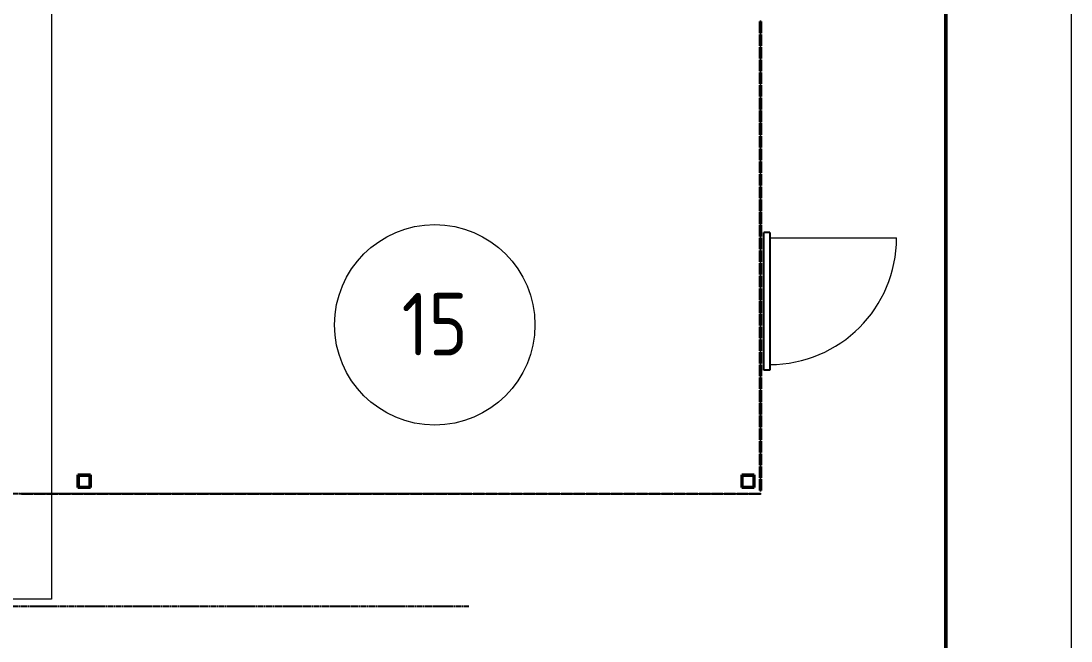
# Model space of a CAD drawing. Header units: millimetres. Extents: x 2140 to 223837, y 2113 to 170313.
# Drawn here: x 112557 to 120940, y 34583 to 39531 of the extents above; entities that cross this region are included whole.
import ezdxf

# ---------------------------------------------------------------- set-up
doc = ezdxf.new("R2010")
doc.units = ezdxf.units.MM
doc.linetypes.add('ADSK_Штриховая_ш3 п1_5', pattern=[4.5, 3, -1.5])
doc.linetypes.add('Линия сетки', pattern=[22.225, 12.7, -3.175, 3.175, -3.175])
for name, color, linetype, lineweight in [('A-AREA-IDEN', 7, 'Continuous', 20), ('A-DOOR', 7, 'Continuous', 18), ('A-GLAZ-CWMG', 7, 'Continuous', 18), ('G-ANNO-TTLB', 7, 'Continuous', 30), ('G-ANNO-TTLB-THIN', 7, 'Continuous', 20), ('S-COLS', 7, 'Continuous', 18)]:
    doc.layers.add(name, color=color, linetype=linetype, lineweight=lineweight)
doc.layers.add('Стены', color=7, linetype='Continuous')
doc.styles.add('GOST Common', font='', dxfattribs={"width": 0.9, "height": 500})
doc.styles.get('GOST Common').set_extended_font_data('GOST Common')

# ---------------------------------------------------------------- blocks, each defined once
blk = doc.blocks.new('_Лист АР - А1К-736802-План на отм_ 0_000')
at = {"layer": 'G-ANNO-TTLB', "lineweight": 50}
blk.add_line((-197, -143.5), (-197, 687.5), dxfattribs=at)
at = {"layer": 'G-ANNO-TTLB-THIN'}
blk.add_line((-192, 692.5), (-192, -148.5), dxfattribs=at)
blk = doc.blocks.new('Прямоугольный импост - 50х150 2-668754-В_АР_ПЭ_01 Этаж')
at = {"layer": 'A-GLAZ-CWMG', "lineweight": 30}
for p, q in [((54556.9, -42974.3), (54546.9, -42974.3)), ((54546.9, -42974.3), (54546.9, -43065.7)), ((54556.9, -43065.7), (54556.9, -42974.3)), ((54546.9, -43065.7), (54556.9, -43065.7))]:
    blk.add_line(p, q, dxfattribs=at)
blk = doc.blocks.new('Прямоугольный импост - 50х150 2-678912-В_АР_ПЭ_01 Этаж')
at = {"layer": 'A-GLAZ-CWMG', "lineweight": 30}
for p, q in [((54556.9, -48756.4), (54546.9, -48756.4)), ((54546.9, -48756.4), (54546.9, -48847.8)), ((54556.9, -48847.8), (54556.9, -48756.4)), ((54546.9, -48847.8), (54556.9, -48847.8))]:
    blk.add_line(p, q, dxfattribs=at)
blk = doc.blocks.new('Прямоугольный импост - 50х150 2-678926-В_АР_ПЭ_01 Этаж')
at = {"layer": 'A-GLAZ-CWMG'}
for p, q in [((54461.7, -48877.8), (54461.7, -48867.8)), ((54461.7, -48867.8), (54551.9, -48867.8)), ((54551.9, -48867.8), (54551.9, -48877.8)), ((54551.9, -48877.8), (54461.7, -48877.8))]:
    blk.add_line(p, q, dxfattribs=at)
blk = doc.blocks.new('Прямоугольный импост - 50х150 2-678927-В_АР_ПЭ_01 Этаж')
at = {"layer": 'A-GLAZ-CWMG'}
for p, q in [((54361.6, -48877.8), (54361.6, -48867.8)), ((54361.6, -48867.8), (54451.7, -48867.8)), ((54451.7, -48867.8), (54451.7, -48877.8)), ((54451.7, -48877.8), (54361.6, -48877.8))]:
    blk.add_line(p, q, dxfattribs=at)
blk = doc.blocks.new('Наружная дверь 1-Навесная - 24698-81 - ДН21-10А ГОСТ 24698-81-585439-В_АР_ПЭ_01 Этаж')
at = {"layer": 'A-DOOR'}
blk.add_line((515, -25), (515, -1035), dxfattribs=at)
blk.add_arc((515, -25), 1010, 180, 270, dxfattribs=at)
blk = doc.blocks.new('Гнутый квадратный профиль _ТУ 36-2287-80_-Колонна - гнутый квадрат_ проф_100x4-745894-В_АР_ПЭ_01 Этаж')
at = {"layer": 'S-COLS', "lineweight": 40}
for p, q in [((50, 50), (-50, 50)), ((-50, 50), (-50, -50)), ((-46, -46), (-46, 46)), ((-46, 46), (46, 46)), ((46, 46), (46, -46)), ((50, -50), (50, 50)), ((-50, -50), (50, -50)), ((46, -46), (-46, -46))]:
    blk.add_line(p, q, dxfattribs=at)
blk = doc.blocks.new('Гнутый квадратный профиль _ТУ 36-2287-80_-Колонна - гнутый квадрат_ проф_100x4-V169-В_АР_ПЭ_01 Этаж')
at = {"layer": 'S-COLS', "lineweight": 40}
for p, q in [((50, 50), (-50, 50)), ((-50, 50), (-50, -50)), ((-46, -46), (-46, 46)), ((-46, 46), (46, 46)), ((46, 46), (46, -46)), ((50, -50), (50, 50)), ((-50, -50), (50, -50)), ((46, -46), (-46, -46))]:
    blk.add_line(p, q, dxfattribs=at)
blk = doc.blocks.new('ADSK_Марка_Помещение_ОдноЗначение - Номер-247393-В_АР_ПЭ_01 Этаж')
at = {"layer": 'A-AREA-IDEN'}
blk.add_circle((0, 0), 4, dxfattribs=at)
blk = doc.blocks.new('Помещение')
at = {"color": 7, "linetype": 'ADSK_Штриховая_ш3 п1_5', "lineweight": 18}
for p, q in [((110661.9036, 37525.3347), (110661.9036, 33649.9347)), ((110661.9036, 33639.9347), (110661.9036, 32804.9347)), ((110661.9036, 32804.9347), (103938.7774, 32804.9347))]:
    blk.add_line(p, q, dxfattribs=at)
for p, q in [((116346.9036, 34631.5449), (116346.9036, 35731.5449)), ((116396.9036, 35731.5449), (116346.9036, 35731.5449)), ((116396.9036, 35731.5449), (116396.9036, 34631.5449)), ((116396.9036, 34631.5449), (116346.9036, 34631.5449))]:
    blk.add_line(p, q)
at = {"color": 9, "linetype": 'Линия сетки', "true_color": 0xc7c8ca}
for p, q in [((113992.9741, 33644.9347), (9601.0864, 33644.9347)), ((113992.9741, 32744.9347), (7061.0864, 32744.9347))]:
    blk.add_line(p, q, dxfattribs=at)
at = {"lineweight": 9, "xscale": 200, "yscale": 200, "zscale": 200}
blk.add_blockref('_Лист АР - А1К-736802-План на отм_ 0_000', (157200, 29700), dxfattribs=at)
for name, p in [('Прямоугольный импост - 50х150 2-668754-В_АР_ПЭ_01 Этаж', (61770, 80387.4994)), ('Прямоугольный импост - 50х150 2-668754-В_АР_ПЭ_01 Этаж', (61770, 80286.0587)), ('Прямоугольный импост - 50х150 2-668754-В_АР_ПЭ_01 Этаж', (61770, 80184.618)), ('Прямоугольный импост - 50х150 2-668754-В_АР_ПЭ_01 Этаж', (61770, 80083.1774)), ('Прямоугольный импост - 50х150 2-668754-В_АР_ПЭ_01 Этаж', (61770, 79981.7367)), ('Прямоугольный импост - 50х150 2-668754-В_АР_ПЭ_01 Этаж', (61770, 79880.296)), ('Прямоугольный импост - 50х150 2-668754-В_АР_ПЭ_01 Этаж', (61770, 79778.8553)), ('Прямоугольный импост - 50х150 2-668754-В_АР_ПЭ_01 Этаж', (61770, 79677.4146)), ('Прямоугольный импост - 50х150 2-668754-В_АР_ПЭ_01 Этаж', (61770, 79575.974)), ('Прямоугольный импост - 50х150 2-668754-В_АР_ПЭ_01 Этаж', (61770, 79474.5333)), ('Прямоугольный импост - 50х150 2-668754-В_АР_ПЭ_01 Этаж', (61770, 79373.0926)), ('Прямоугольный импост - 50х150 2-668754-В_АР_ПЭ_01 Этаж', (61770, 79271.6519)), ('Прямоугольный импост - 50х150 2-668754-В_АР_ПЭ_01 Этаж', (61770, 79170.2113)), ('Прямоугольный импост - 50х150 2-668754-В_АР_ПЭ_01 Этаж', (61770, 79068.7706)), ('Прямоугольный импост - 50х150 2-668754-В_АР_ПЭ_01 Этаж', (61770, 78967.3299)), ('Прямоугольный импост - 50х150 2-668754-В_АР_ПЭ_01 Этаж', (61770, 78865.8892)), ('Прямоугольный импост - 50х150 2-668754-В_АР_ПЭ_01 Этаж', (61770, 78764.4485)), ('Прямоугольный импост - 50х150 2-668754-В_АР_ПЭ_01 Этаж', (61770, 78663.0079)), ('Прямоугольный импост - 50х150 2-668754-В_АР_ПЭ_01 Этаж', (61770, 78561.5672)), ('Прямоугольный импост - 50х150 2-668754-В_АР_ПЭ_01 Этаж', (61770, 78460.1265)), ('Прямоугольный импост - 50х150 2-668754-В_АР_ПЭ_01 Этаж', (61770, 78358.6858)), ('Прямоугольный импост - 50х150 2-668754-В_АР_ПЭ_01 Этаж', (61770, 78257.2452)), ('Прямоугольный импост - 50х150 2-668754-В_АР_ПЭ_01 Этаж', (61770, 78155.8045)), ('Прямоугольный импост - 50х150 2-668754-В_АР_ПЭ_01 Этаж', (61770, 78054.3638)), ('Прямоугольный импост - 50х150 2-668754-В_АР_ПЭ_01 Этаж', (61770, 77952.9231)), ('Прямоугольный импост - 50х150 2-668754-В_АР_ПЭ_01 Этаж', (61770, 77851.4824)), ('Прямоугольный импост - 50х150 2-668754-В_АР_ПЭ_01 Этаж', (61770, 77750.0418)), ('Прямоугольный импост - 50х150 2-668754-В_АР_ПЭ_01 Этаж', (61770, 77648.6011)), ('Прямоугольный импост - 50х150 2-668754-В_АР_ПЭ_01 Этаж', (61770, 77547.1604)), ('Прямоугольный импост - 50х150 2-668754-В_АР_ПЭ_01 Этаж', (61770, 77445.7197)), ('Прямоугольный импост - 50х150 2-668754-В_АР_ПЭ_01 Этаж', (61770, 77344.279)), ('Прямоугольный импост - 50х150 2-668754-В_АР_ПЭ_01 Этаж', (61770, 77242.8384)), ('Прямоугольный импост - 50х150 2-668754-В_АР_ПЭ_01 Этаж', (61770, 77141.3977)), ('Прямоугольный импост - 50х150 2-668754-В_АР_ПЭ_01 Этаж', (61770, 77039.957)), ('Прямоугольный импост - 50х150 2-668754-В_АР_ПЭ_01 Этаж', (61770, 76938.5163)), ('Гнутый квадратный профиль _ТУ 36-2287-80_-Колонна - гнутый квадрат_ проф_100x4-V169-В_АР_ПЭ_01 Этаж', (110921.9036, 33744.9347)), ('Гнутый квадратный профиль _ТУ 36-2287-80_-Колонна - гнутый квадрат_ проф_100x4-745894-В_АР_ПЭ_01 Этаж', (116221.9036, 33744.9347)), ('Прямоугольный импост - 50х150 2-668754-В_АР_ПЭ_01 Этаж', (61770, 76837.0757)), ('Прямоугольный импост - 50х150 2-678912-В_АР_ПЭ_01 Этаж', (61770, 82517.7536)), ('Прямоугольный импост - 50х150 2-678927-В_АР_ПЭ_01 Этаж', (56060.5, 82517.7536)), ('Прямоугольный импост - 50х150 2-678927-В_АР_ПЭ_01 Этаж', (56160.6667, 82517.7536)), ('Прямоугольный импост - 50х150 2-678927-В_АР_ПЭ_01 Этаж', (56260.8333, 82517.7536)), ('Прямоугольный импост - 50х150 2-678927-В_АР_ПЭ_01 Этаж', (56361, 82517.7536)), ('Прямоугольный импост - 50х150 2-678927-В_АР_ПЭ_01 Этаж', (56461.1667, 82517.7536)), ('Прямоугольный импост - 50х150 2-678927-В_АР_ПЭ_01 Этаж', (56561.3333, 82517.7536)), ('Прямоугольный импост - 50х150 2-678927-В_АР_ПЭ_01 Этаж', (56661.5, 82517.7536)), ('Прямоугольный импост - 50х150 2-678927-В_АР_ПЭ_01 Этаж', (56761.6667, 82517.7536)), ('Прямоугольный импост - 50х150 2-678927-В_АР_ПЭ_01 Этаж', (56861.8333, 82517.7536)), ('Прямоугольный импост - 50х150 2-678927-В_АР_ПЭ_01 Этаж', (56962, 82517.7536)), ('Прямоугольный импост - 50х150 2-678927-В_АР_ПЭ_01 Этаж', (57062.1667, 82517.7536)), ('Прямоугольный импост - 50х150 2-678927-В_АР_ПЭ_01 Этаж', (57162.3333, 82517.7536)), ('Прямоугольный импост - 50х150 2-678927-В_АР_ПЭ_01 Этаж', (57262.5, 82517.7536)), ('Прямоугольный импост - 50х150 2-678927-В_АР_ПЭ_01 Этаж', (57362.6667, 82517.7536)), ('Прямоугольный импост - 50х150 2-678927-В_АР_ПЭ_01 Этаж', (57462.8333, 82517.7536)), ('Прямоугольный импост - 50х150 2-678927-В_АР_ПЭ_01 Этаж', (57563, 82517.7536)), ('Прямоугольный импост - 50х150 2-678927-В_АР_ПЭ_01 Этаж', (57663.1667, 82517.7536)), ('Прямоугольный импост - 50х150 2-678927-В_АР_ПЭ_01 Этаж', (57763.3333, 82517.7536)), ('Прямоугольный импост - 50х150 2-678927-В_АР_ПЭ_01 Этаж', (57863.5, 82517.7536)), ('Прямоугольный импост - 50х150 2-678927-В_АР_ПЭ_01 Этаж', (57963.6667, 82517.7536)), ('Прямоугольный импост - 50х150 2-678927-В_АР_ПЭ_01 Этаж', (58063.8333, 82517.7536)), ('Прямоугольный импост - 50х150 2-678927-В_АР_ПЭ_01 Этаж', (58164, 82517.7536)), ('Прямоугольный импост - 50х150 2-678927-В_АР_ПЭ_01 Этаж', (58264.1667, 82517.7536)), ('Прямоугольный импост - 50х150 2-678927-В_АР_ПЭ_01 Этаж', (58364.3333, 82517.7536)), ('Прямоугольный импост - 50х150 2-678927-В_АР_ПЭ_01 Этаж', (58464.5, 82517.7536)), ('Прямоугольный импост - 50х150 2-678927-В_АР_ПЭ_01 Этаж', (58564.6667, 82517.7536)), ('Прямоугольный импост - 50х150 2-678927-В_АР_ПЭ_01 Этаж', (58664.8333, 82517.7536)), ('Прямоугольный импост - 50х150 2-678927-В_АР_ПЭ_01 Этаж', (58765, 82517.7536)), ('Прямоугольный импост - 50х150 2-678927-В_АР_ПЭ_01 Этаж', (58865.1667, 82517.7536)), ('Прямоугольный импост - 50х150 2-678927-В_АР_ПЭ_01 Этаж', (58965.3333, 82517.7536)), ('Прямоугольный импост - 50х150 2-678927-В_АР_ПЭ_01 Этаж', (59065.5, 82517.7536)), ('Прямоугольный импост - 50х150 2-678927-В_АР_ПЭ_01 Этаж', (59165.6667, 82517.7536)), ('Прямоугольный импост - 50х150 2-678927-В_АР_ПЭ_01 Этаж', (59265.8333, 82517.7536)), ('Прямоугольный импост - 50х150 2-678927-В_АР_ПЭ_01 Этаж', (59366, 82517.7536)), ('Прямоугольный импост - 50х150 2-678927-В_АР_ПЭ_01 Этаж', (59466.1667, 82517.7536)), ('Прямоугольный импост - 50х150 2-678927-В_АР_ПЭ_01 Этаж', (59566.3333, 82517.7536)), ('Прямоугольный импост - 50х150 2-678927-В_АР_ПЭ_01 Этаж', (59666.5, 82517.7536)), ('Прямоугольный импост - 50х150 2-678927-В_АР_ПЭ_01 Этаж', (59766.6667, 82517.7536)), ('Прямоугольный импост - 50х150 2-678927-В_АР_ПЭ_01 Этаж', (59866.8333, 82517.7536)), ('Прямоугольный импост - 50х150 2-678927-В_АР_ПЭ_01 Этаж', (59967, 82517.7536)), ('Прямоугольный импост - 50х150 2-678927-В_АР_ПЭ_01 Этаж', (60067.1667, 82517.7536)), ('Прямоугольный импост - 50х150 2-678927-В_АР_ПЭ_01 Этаж', (60167.3333, 82517.7536)), ('Прямоугольный импост - 50х150 2-678927-В_АР_ПЭ_01 Этаж', (60267.5, 82517.7536)), ('Прямоугольный импост - 50х150 2-678927-В_АР_ПЭ_01 Этаж', (60367.6667, 82517.7536)), ('Прямоугольный импост - 50х150 2-678927-В_АР_ПЭ_01 Этаж', (60467.8333, 82517.7536)), ('Прямоугольный импост - 50х150 2-678927-В_АР_ПЭ_01 Этаж', (60568, 82517.7536)), ('Прямоугольный импост - 50х150 2-678927-В_АР_ПЭ_01 Этаж', (60668.1667, 82517.7536)), ('Прямоугольный импост - 50х150 2-678927-В_АР_ПЭ_01 Этаж', (60768.3333, 82517.7536)), ('Прямоугольный импост - 50х150 2-678927-В_АР_ПЭ_01 Этаж', (60868.5, 82517.7536)), ('Прямоугольный импост - 50х150 2-678927-В_АР_ПЭ_01 Этаж', (60968.6667, 82517.7536)), ('Прямоугольный импост - 50х150 2-678927-В_АР_ПЭ_01 Этаж', (61068.8333, 82517.7536)), ('Прямоугольный импост - 50х150 2-678927-В_АР_ПЭ_01 Этаж', (61169, 82517.7536)), ('Прямоугольный импост - 50х150 2-678927-В_АР_ПЭ_01 Этаж', (61269.1667, 82517.7536)), ('Прямоугольный импост - 50х150 2-678927-В_АР_ПЭ_01 Этаж', (61369.3333, 82517.7536)), ('Прямоугольный импост - 50х150 2-678927-В_АР_ПЭ_01 Этаж', (61469.5, 82517.7536)), ('Прямоугольный импост - 50х150 2-678927-В_АР_ПЭ_01 Этаж', (61569.6667, 82517.7536)), ('Прямоугольный импост - 50х150 2-678927-В_АР_ПЭ_01 Этаж', (61669.8333, 82517.7536)), ('Прямоугольный импост - 50х150 2-678927-В_АР_ПЭ_01 Этаж', (61770, 82517.7536)), ('Прямоугольный импост - 50х150 2-678926-В_АР_ПЭ_01 Этаж', (61770, 82517.7536))]:
    blk.add_blockref(name, p)
at = {"xscale": 199.9999999999999, "yscale": 199.9999999999999, "zscale": 199.9999999999999}
blk.add_blockref('ADSK_Марка_Помещение_ОдноЗначение - Номер-247393-В_АР_ПЭ_01 Этаж', (113720.4854, 34993.3542), dxfattribs=at)
at = {"rotation": 90}
blk.add_blockref('Наружная дверь 1-Навесная - 24698-81 - ДН21-10А ГОСТ 24698-81-585439-В_АР_ПЭ_01 Этаж', (116371.9036, 35171.5449), dxfattribs=at)
at = {"lineweight": 9, "insert": (113456.7709, 35248.8044), "char_height": 500, "width": 663.79725, "attachment_point": 1, "style": 'GOST Common'}
blk.add_mtext('15', dxfattribs=at)

msp = doc.modelspace()

# ---------------------------------------------------------------- block references
at = {"layer": 'Стены'}
msp.add_blockref('Помещение', (2139.8, 2112.9), dxfattribs=at)

doc.saveas('drawing.dxf')
